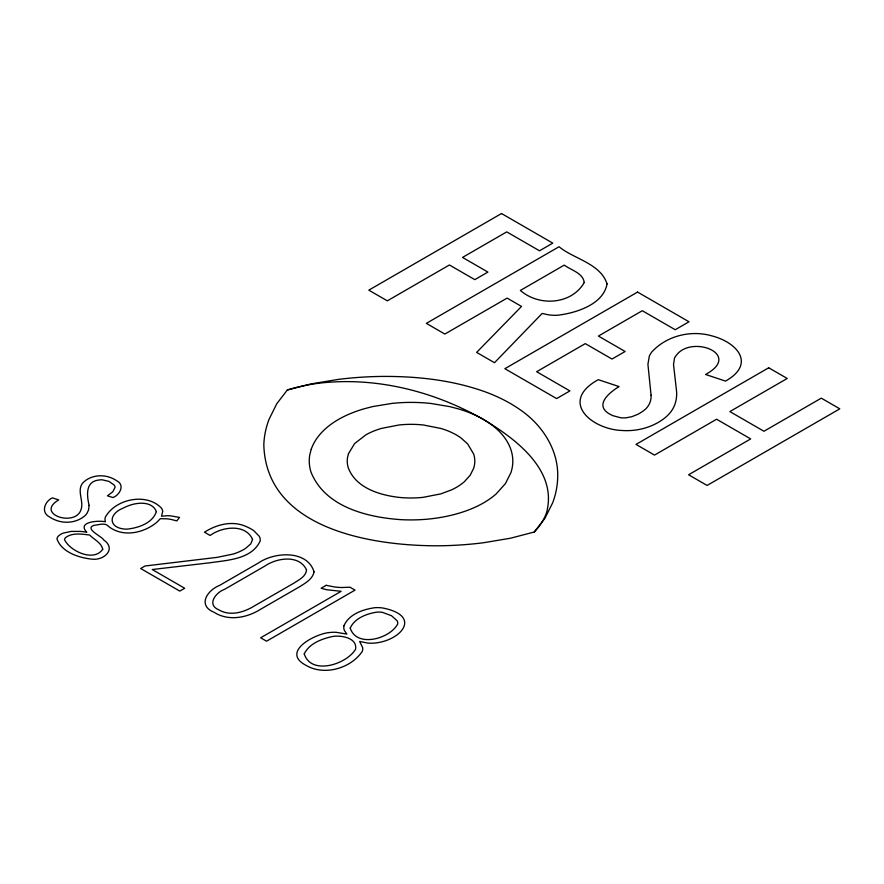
<?xml version="1.0" encoding="UTF-8"?>
<svg xmlns="http://www.w3.org/2000/svg" width="884" height="884" viewBox="0 0 884 884"><rect width="100%" height="100%" fill="white"/><g stroke="black" fill="none" stroke-linecap="round" stroke-linejoin="round"><path stroke-width="1.33" d="M287.333 389.988L276.747 403.789L269.001 419.403A228.315 131.815 0 0 0 263.819 444.95C266.316 529.549 373.136 546.157 439.193 545.782A227.321 131.241 0 0 0 483.537 542.743L510.521 538.212L534.234 532.024L544.909 518.356L552.655 502.841A223.884 129.263 0 0 0 557.693 477.36C558.644 450.398 542.721 425.524 521.129 410.452A147.75 85.306 0 0 0 485.515 391.955C452.608 380.076 417.358 376.219 382.529 376.418A228.37 131.849 0 0 0 338.285 379.402L311.234 383.877L287.333 389.988A121.572 70.19 0 0 1 321.909 382.871C377.722 377.081 434.596 391.612 483.051 419.281C514.853 438.21 557.738 469.713 546.666 512.256A116.876 67.482 0 0 1 534.234 532.024M651.066 395.181C651.53 401.292 648.536 407.292 643.508 410.751A44.156 25.492 0 0 1 637.651 414.386L631.905 416.684L626.148 417.789A15.824 9.138 0 0 1 620.446 417.69L613.021 415.712A30.111 17.382 0 0 1 607.032 412.353C595.418 403.214 611.131 391.38 619.087 386.584L598.28 379.678C558.865 401.303 591.186 429.281 621.96 430.486A38.675 22.321 0 0 0 634.414 430.21C644.966 428.95 655.276 425.127 663.807 418.74A59.14 34.145 0 0 0 670.006 412.872C675.376 406.618 677.431 398.065 676.426 389.988L673.52 364.451L674.503 358.119A24.929 14.387 0 0 1 676.271 355.412C691.376 334.395 742.88 354.241 705.576 374.484L725.554 381.103C756.24 363.755 737.035 342.141 711.388 335.743C690.747 329.92 666.658 335.843 652.005 351.733A43.57 25.15 0 0 0 649.309 356.186L647.928 364.296L651.066 395.181M162.656 511.648L161.518 516.223L167.142 515.748A28.078 16.21 0 0 1 170.358 515.803L179.54 517.416L176.789 520.886L170.811 519.361A30.774 17.768 0 0 0 166.457 518.798L160.302 518.687L157.496 521.626A66.466 38.377 0 0 1 155.098 523.671C142.976 532.698 125.285 536.743 111.682 528.577A34.432 19.879 0 0 1 108.721 526.521C105.273 522.234 98.864 524.908 94.102 525.317C83.439 528.588 103.494 537.373 103.384 539.715C117.02 548.776 104.058 560.71 92.024 559.152C79.007 557.859 61.504 552.18 56.963 538.875A11.812 6.818 0 0 1 58.499 535.98L59.526 535.096A15.58 8.995 0 0 1 63.438 533.041L71.383 531.406L80.157 531.394A38.697 22.343 0 0 1 85.229 531.969L86.82 532.234C76.433 521.659 98.875 520.267 105.362 521.781L105.119 520.632A25.304 14.608 0 0 1 105.284 517.295C115.196 498.819 146.91 492.244 161.628 508.355A19.15 11.061 0 0 1 162.568 510.841L162.656 511.648M607.043 283.874C603.463 304.637 575.528 313.256 556.986 315.301A28.653 16.542 0 0 1 548.08 314.748L542.168 313.433L494.499 362.705L476.642 352.396L521.538 306.428L507.118 298.107L444.851 334.053L426.342 323.367L559.053 246.746C573.694 258.946 600.479 263.377 607.043 283.874M89.107 505.405L88.566 509.957L87.019 513.284A25.194 14.542 0 0 1 84.046 516.466C75.891 522.919 64.212 523.869 54.786 519.77A31.183 18 0 0 1 49.438 516.886C40.52 512.377 44.874 501.173 52.377 497.869L58.72 499.891C34.719 514.068 74.687 527.173 80.864 510.123C84.378 501.294 76.322 490.863 82.809 482.896C90.168 475.305 102.4 473.934 111.859 478.111A29.338 16.94 0 0 1 116.799 480.797C125.23 485.084 119.738 494.974 112.997 497.548L107.439 495.836L112.809 491.747L115.053 487.382A10.542 6.089 0 0 0 114.279 485.128L108.997 481.404L102.29 479.824A9.724 5.613 0 0 0 98.897 480.023C85.251 481.46 86.754 495.305 89.107 505.405M350.23 628.126C356.628 648.171 390.054 638.756 397.678 624.027A14.243 8.221 0 0 0 397.17 620.822L391.524 615.728L382.628 612.424A14.31 8.265 0 0 0 377.037 612.115C366.926 613.629 354.528 618.159 350.23 628.126M304.24 653.906C311.279 675.829 346.705 664.271 355.6 649.221C357.401 637.95 341.721 635.253 333.312 636.358C322.417 638.557 309.278 643.287 304.24 653.906M156.335 511.582C152.777 523.229 137.849 528.102 126.755 529.151C108.4 528.897 107.55 514.267 123.174 508.123A40.896 23.614 0 0 1 127.694 506.057C136.633 502.322 152.136 500.653 156.335 511.582M306.527 569.992C305.941 576.423 299.168 579.705 294.372 582.854L253.852 606.247C243.509 612.535 229.696 616.468 218.591 609.717C206.27 604.568 216.193 592.158 224.58 589.341L265.101 565.948C276.957 557.771 299.566 554.401 306.527 569.992M252.537 539.406L250.791 543.859L245.608 548.367A47.305 27.316 0 0 1 239.63 551.616A44.576 25.735 0 0 1 233.177 554.058L216.989 557.384L145.053 565.992L140.678 568.511L179.783 591.098L184.69 588.258L152.247 569.528L210.359 562.721C227.763 560.125 251.818 559.252 260.161 541.019A22.122 12.774 0 0 0 259.366 536.455L253.774 530.621A45.88 26.487 0 0 0 246.061 526.499C232.382 520.289 216.591 524.455 204.458 532.201L210.138 535.483C222.028 526.621 245.619 523.505 252.537 539.406M343.953 625.817L343.799 627.054A22.851 13.194 0 0 0 344.495 630.657L346.848 634.071L336.185 632.314A22.619 13.061 0 0 0 329.522 632.524C315.632 633.585 280.372 651.63 305.787 665.221C324.13 676.216 350.672 668.514 362.274 651.431A22.851 13.194 0 0 0 362.628 647.574L359.633 641.452L367.578 643.044A22.763 13.138 0 0 0 373.833 643.132C400.695 641.176 422.872 615.839 382.761 608.004A21.05 12.155 0 0 0 374.794 607.706C363.158 609.352 348.815 614.137 343.953 625.817M102.732 549.273C93.859 562.312 70.179 551.262 64.532 539.726A8.144 4.707 0 0 1 65.571 537.605C72.377 532.4 81.715 534.113 89.627 535.019C93.881 539.483 101.406 542.632 102.732 549.273M314.052 571.815C312.682 579.175 305.278 583.142 299.488 586.821L260.835 609.131C247.1 617.85 228.569 621.529 214.105 612.303C196.966 605.341 207.541 590.092 219.663 585.363L258.327 563.053C274.272 551.892 307.146 549.649 314.052 571.815M584.236 282.548C571.583 304.615 539.107 306.781 520.378 290.449L564.279 265.101C570.799 270.128 583.075 272.891 584.236 282.548M311.223 449.227L309.776 454.884A107.063 61.814 0 0 0 310.98 472.034C324.793 506.841 366.849 517.262 400.618 519.637A106.986 61.77 0 0 0 430.32 518.886C445.89 517.14 461.326 513.505 475.625 506.996A97.472 56.278 0 0 0 496.222 493.869L505.427 483.592L510.963 472.564A106.787 61.648 0 0 0 510.952 449.746C506.388 436.287 495.316 426.265 483.305 419.292A99.317 57.338 0 0 0 458.895 409.027L449.879 406.651L431.005 403.48A105.859 61.118 0 0 0 391.943 403.413L372.971 406.518L363.888 408.861A100.931 58.267 0 0 0 339.158 419.049C327.091 425.9 315.931 435.823 311.223 449.227M348.484 453.68L347.578 457.227A67.151 38.763 0 0 0 348.329 467.979C355.909 487.824 379.103 494.941 398.341 497.305A66.985 38.675 0 0 0 423.116 497.338L440.862 493.869L451.514 489.891A61.051 35.249 0 0 0 464.42 481.658L470.189 475.216L473.647 468.31A66.941 38.642 0 0 0 473.647 454.011L467.581 443.801L460.652 437.691A62.057 35.824 0 0 0 441.028 428.497L423.546 425.016A66.344 38.31 0 0 0 399.071 424.972L381.479 428.397A63.305 36.542 0 0 0 365.976 434.773L354.639 443.536L348.484 453.68M501.515 213.53L368.816 290.151L387.325 300.836L449.415 264.979L474.807 279.642L487.913 272.084L462.52 257.421L506.742 231.884L539.516 250.802L552.787 243.133L501.515 213.53M637.563 292.074L504.863 368.694L556.633 398.585L569.904 390.916L536.643 371.711L585.296 343.622L612.015 359.048L625.121 351.489L598.402 336.064L642.303 310.715L675.232 329.732L689.001 321.776L637.563 292.074M326.174 585.319L321.168 588.214L323.555 588.91A62.09 35.846 0 0 0 327.091 589.794L341.147 591.319L260.647 637.795L266.548 641.198L355.025 590.114L349.998 587.219L341.544 587.517A44.388 25.625 0 0 1 335.058 587.053L326.174 585.319M768.704 367.788L636.005 444.409L654.514 455.094L716.604 419.237L750.682 438.917L688.592 474.763L707.101 485.449L839.8 408.839L821.291 398.154L763.953 431.259L729.864 411.579L787.213 378.474L768.704 367.788"/></g></svg>
